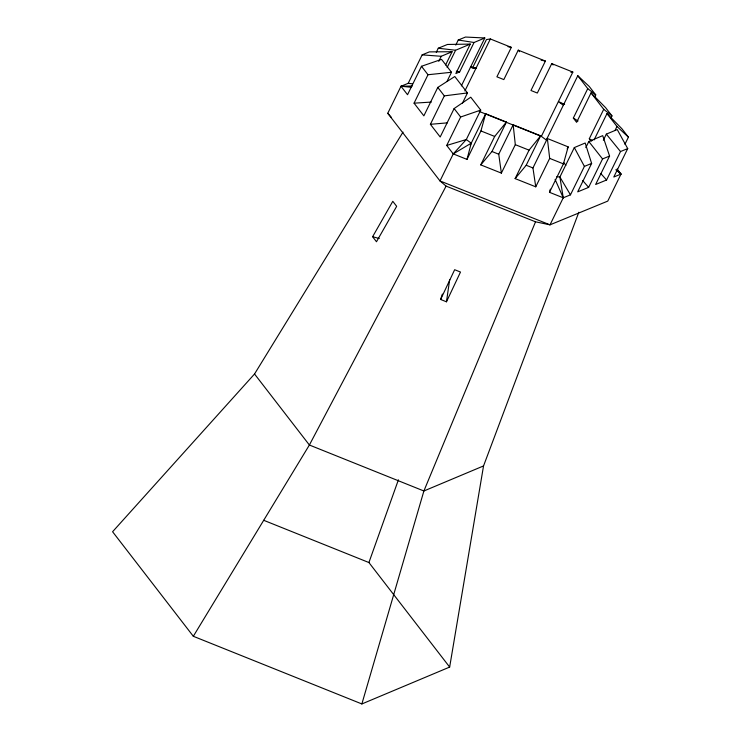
<?xml version="1.0" encoding="UTF-8"?>
<svg xmlns="http://www.w3.org/2000/svg" width="741" height="741" viewBox="0 0 741 741"><rect width="100%" height="100%" fill="white"/><g stroke="black" fill="none" stroke-linecap="round" stroke-linejoin="round"><path stroke-width="1.11" d="M442.368 294.094L440.626 299.466L446.462 301.8L449.694 279.514M403.011 132.111L254.534 373.992L112.586 531.742L193.327 636.287L361.867 703.95L449.657 667.076L483.54 465.932L578.832 212.222M466.997 159.389L471.239 143.189L466.302 139.53L446.721 145.449L453.251 153.906L466.997 159.389L480.928 130.953L485.67 113.743L506.399 122.07L491.978 151.507L480.752 164.882L501.37 173.107L515.31 144.671L513.161 124.784L540.634 135.816L526.203 165.252L515.125 178.6L535.752 186.825L549.683 158.389L547.367 138.521L568.162 146.866L563.429 163.872L549.498 192.317L563.253 197.801L570.468 194.837L584.399 166.392L591.624 163.428L585.195 143.013L574.312 147.579L559.89 177.025L563.253 197.801L550.007 224.838L535.53 221.809L446.091 186.111L440.006 180.943L387.756 113.299L401.001 86.262L408.226 83.298L412.598 83.872M549.498 192.317L550.35 189.112M361.867 703.95L423.889 490.987L535.53 221.809M449.657 667.076L368.916 562.539L398.408 479.816M440.626 299.466L454.659 269.715L460.494 272.049L446.462 301.8M408.226 83.298L422.157 54.862L429.372 51.889L452.093 51.722L445.628 64.921M447.027 81.399L451.501 72.266L441.543 59.363L421.472 66.282L407.531 94.718L401.001 86.262L412.218 86.03M436.282 52.296L438.274 48.23L447.425 44.469L470.276 44.09L455.854 73.526L459.633 71.942L474.055 42.496L484.836 37.976L461.374 85.863M462.495 103.082L467.469 92.931L454.789 76.518L437.792 87.419L423.861 115.855L414.062 103.175L428.002 74.739L451.501 72.266M438.746 61.364L441.228 56.288L452.093 51.722M455.771 45.099L458.253 40.014L465.478 37.05L484.836 37.976M447.147 67.514L455.595 50.249L470.276 44.09M617.096 168.985L621.014 174.061L607.768 201.098L550.007 224.838L440.006 180.943L453.251 153.906L466.302 139.53L480.724 110.094L470.757 97.191L454.122 108.556L440.191 136.992L430.391 124.312L444.322 95.876L467.469 92.931M472.517 68.005L486.448 39.569L490.357 38.958L511.327 47.378L496.905 76.814L503.824 79.593L518.246 50.156L545.395 61.058L530.973 90.495L537.327 93.042L551.749 63.606L572.849 72.072L541.356 136.363L546.293 140.021L577.795 75.73L589.225 86.438L595.755 94.894L594.764 96.923M464.885 90.948L490.357 38.958M446.721 145.449L460.652 117.013L480.724 110.094M470.239 145.236L485.67 113.743M480.752 164.882L494.682 136.437L506.399 122.07M501.37 173.107L498.739 154.23L513.161 124.784M515.125 178.6L529.055 150.154L540.634 135.816M535.752 186.825L532.946 167.957L547.367 138.521M610.992 117.939L611.992 115.902L605.647 107.695L591.04 92.884L576.618 122.33L573.33 118.069L587.752 88.633L577.795 75.73M567.161 148.895L568.162 146.866M591.272 141.299L589.299 138.743L603.72 109.307L591.04 92.884M585.816 147.589L588.799 141.494L602.72 135.649L609.574 156.045L595.644 184.49L606.573 179.998L620.504 151.553L627.72 148.589L617.234 129.555L606.333 134.13L603.35 140.225M594.078 139.956L607.009 113.558L621.884 128.712L628.414 137.168L624.932 144.273M591.624 163.428L577.693 191.863L588.623 187.371L602.553 158.935L609.574 156.045M614.984 130.518L616.975 126.461L607.009 113.558M627.72 148.589L613.789 177.025L621.014 174.061L616.994 170.115M446.091 186.111L309.386 445.017L193.327 636.287M372.612 236.731L392.795 201.311L396.667 206.322L376.484 241.751L372.612 236.731L379.253 238.5M453.251 153.906L471.239 143.189M483.54 465.932L423.889 490.987L309.386 445.017L254.534 373.992M570.894 72.285L572.849 72.072M430.391 124.312L447.388 122.858M414.062 103.175L431.327 102.073M422.157 54.862L441.228 56.288M401.001 86.262L411.218 87.253M473.656 68.135L475.935 68.394L470.563 66.56M438.274 48.23L455.595 50.249M556.815 176.664L559.89 177.025L570.468 194.837M458.253 40.014L474.055 42.496M470.415 67.412L475.935 68.394M507.993 46.683L511.327 47.378M541.078 60.151L545.395 61.058M456.354 71.192L459.633 71.942M560.307 103.045L563.475 104.305M480.928 130.953L494.682 136.437M515.31 144.671L529.055 150.154M549.683 158.389L563.429 163.872M479.214 111.419L541.356 136.363M491.978 151.507L498.739 154.23M526.203 165.252L532.946 167.957M263.713 520.302L368.916 562.539M564.633 104.462L558.427 101.517L563.364 105.166M573.33 118.069L578.054 120.996M589.299 138.743L592.216 140.614M587.752 88.633L595.755 94.894M603.72 109.307L611.992 115.902M615.808 169.754L621.014 174.061M616.975 126.461L628.414 137.168M551.749 63.606L553.129 64.967M600.71 173.422L606.573 179.998M387.756 113.299L391.535 117.541M582.621 180.452L588.623 187.371M518.246 50.156L519.534 51.722M606.333 134.13L620.504 151.553M588.799 141.494L602.553 158.935M563.79 162.668L565.883 165.382M421.472 66.282L428.002 74.739M437.792 87.419L444.322 95.876M454.122 108.556L460.652 117.013M574.312 147.579L584.399 166.392M555.092 179.378L563.253 197.801"/></g></svg>
